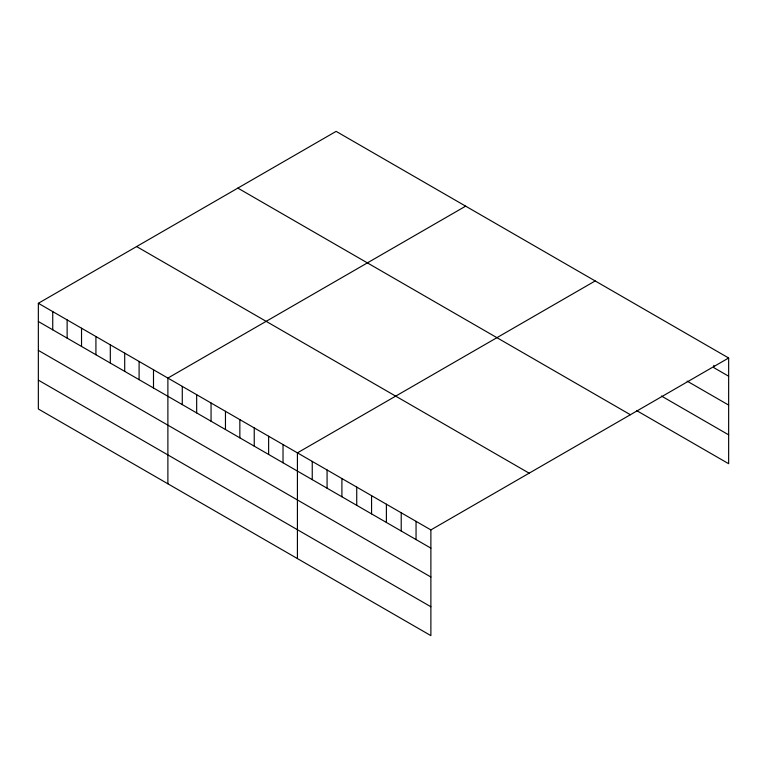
<?xml version="1.0" encoding="UTF-8"?>
<svg xmlns="http://www.w3.org/2000/svg" width="767" height="767" viewBox="0 0 767 767"><rect width="100%" height="100%" fill="white"/><g stroke="black" fill="none" stroke-linecap="round" stroke-linejoin="round"><path stroke-width="1.15" d="M38.35 303.291L430.881 529.911L430.881 635.632L38.35 409.003L38.35 303.291L336.119 131.368L728.65 357.997L728.65 463.709L636.715 410.633M465.655 206.16L167.887 378.073L167.887 483.795M595.192 280.943L297.423 452.856L297.423 558.577M430.881 529.911L728.65 357.997M728.65 376.213L713.818 367.652L713.818 365.38M687.127 381.122L728.65 405.091M661.422 396.031L728.65 434.841M237.856 188.107L630.388 414.726M136.612 246.552L529.144 473.181M38.35 321.507L430.881 548.137M38.35 350.385L430.881 577.005M38.35 380.135L430.881 606.755M416.05 521.349L416.05 539.575M401.218 512.787L401.218 531.013M386.395 504.226L386.395 522.452M371.564 495.664L371.564 513.89M356.732 487.103L356.732 505.328M341.909 478.541L341.909 496.767M327.078 469.979L327.078 488.205M312.246 461.418L312.246 479.643M283.023 444.553L283.023 462.769M268.632 436.241L268.632 454.457M254.241 427.928L254.241 446.154M239.85 419.626L239.85 437.842M225.46 411.313L225.46 429.53M211.059 403.001L211.059 421.227M196.668 394.689L196.668 412.914M182.278 386.386L182.278 404.602M153.496 369.761L153.496 387.987M139.095 361.458L139.095 379.675M124.705 353.146L124.705 371.362M110.314 344.834L110.314 363.059M95.923 336.521L95.923 354.747M81.532 328.218L81.532 346.435M67.132 319.906L67.132 338.122M52.741 311.594L52.741 329.82"/></g></svg>
